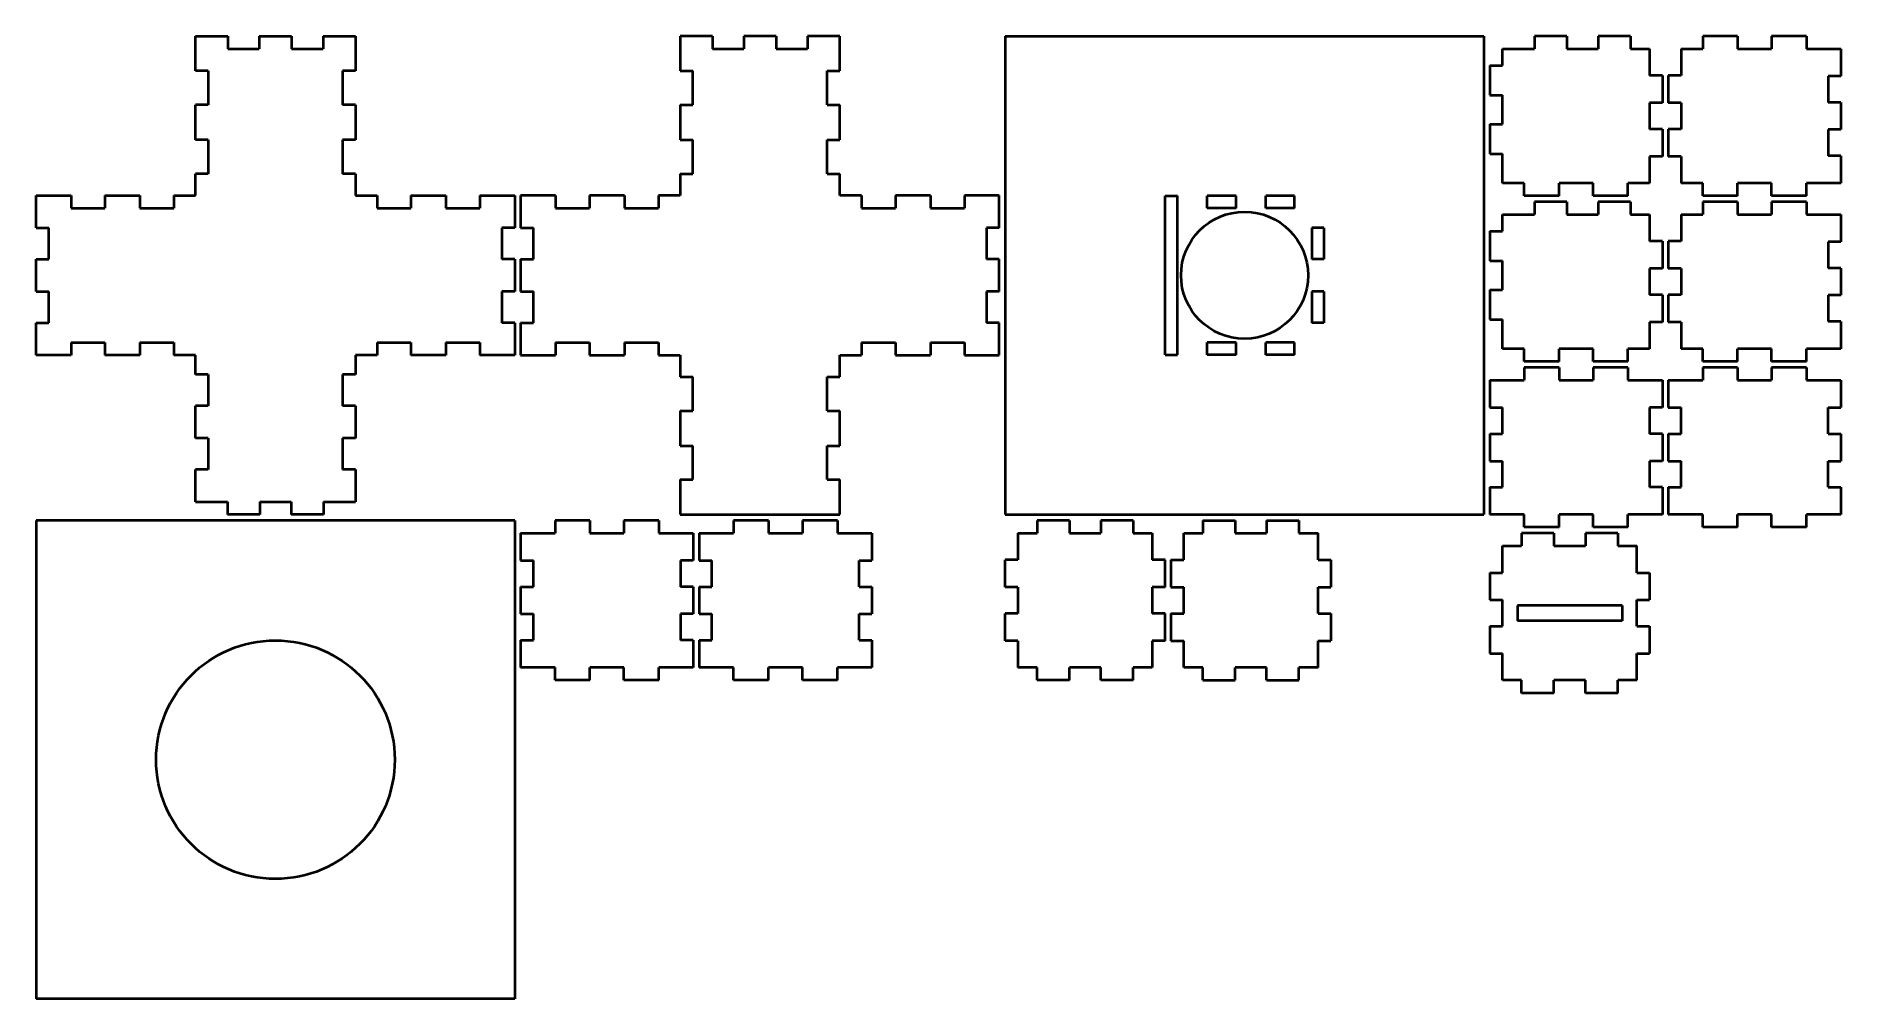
# Model space of a CAD drawing. Header units: millimetres. Extents: x 487 to 1053, y 287 to 589.
import ezdxf

# ---------------------------------------------------------------- set-up
doc = ezdxf.new("R2010")
doc.units = ezdxf.units.MM
doc.header["$LTSCALE"] = 12.7
doc.layers.add('Visible', color=7, linetype='Continuous', lineweight=40)

msp = doc.modelspace()

# ---------------------------------------------------------------- linework, layer by layer
at = {"layer": 'Visible'}
for p, q in [((537.07, 578.21), (537.07, 589.16)), ((537.07, 589.16), (547.22, 589.16)), ((547.22, 589.16), (547.22, 585.16)), ((557.07, 589.16), (557.07, 585.16)), ((557.07, 589.16), (567.22, 589.16)), ((567.22, 589.16), (567.22, 585.16)), ((577.07, 589.16), (577.07, 585.16)), ((577.07, 589.16), (587.22, 589.16)), ((587.22, 589.16), (587.22, 578.21)), ((699.22, 589.16), (689.07, 589.16)), ((689.07, 589.16), (689.07, 578.21)), ((699.22, 589.16), (699.22, 585.16)), ((719.22, 589.16), (709.07, 589.16)), ((709.07, 589.16), (709.07, 585.16)), ((719.22, 589.16), (719.22, 585.16)), ((729.07, 589.16), (729.07, 585.16)), ((739.22, 589.16), (729.07, 589.16)), ((739.22, 578.21), (739.22, 589.16)), ((791.07, 589.16), (941.22, 589.16)), ((791.07, 589.16), (791.07, 439.01)), ((941.22, 589.16), (941.22, 439.01)), ((957.07, 589.16), (957.07, 585.16)), ((967.22, 589.16), (957.07, 589.16)), ((967.22, 589.16), (967.22, 585.16)), ((977.07, 589.16), (977.07, 585.16)), ((987.22, 589.16), (977.07, 589.16)), ((987.22, 589.16), (987.22, 585.16)), ((1009.87, 589.16), (1009.87, 585.16)), ((1020.82, 589.16), (1009.87, 589.16)), ((1020.82, 589.16), (1020.82, 585.16)), ((1031.47, 589.16), (1031.47, 585.16)), ((1042.42, 589.16), (1031.47, 589.16)), ((1042.42, 589.16), (1042.42, 585.16)), ((547.22, 585.16), (557.07, 585.16)), ((567.22, 585.16), (577.07, 585.16)), ((699.22, 585.16), (709.07, 585.16)), ((719.22, 585.16), (729.07, 585.16)), ((947.07, 579.96), (947.07, 585.16)), ((947.07, 585.16), (957.07, 585.16)), ((967.22, 585.16), (977.07, 585.16)), ((987.22, 585.16), (993.22, 585.16)), ((993.22, 585.16), (993.22, 576.76)), ((1003.07, 585.16), (1003.07, 576.76)), ((1003.07, 585.16), (1009.87, 585.16)), ((1020.82, 585.16), (1031.47, 585.16)), ((1042.42, 585.16), (1053.22, 585.16)), ((1053.22, 585.16), (1053.22, 576.61)), ((541.07, 578.21), (537.07, 578.21)), ((541.07, 578.21), (541.07, 567.56)), ((587.22, 578.21), (583.22, 578.21)), ((583.22, 578.21), (583.22, 567.56)), ((689.07, 578.21), (693.07, 578.21)), ((693.07, 567.56), (693.07, 578.21)), ((735.22, 578.21), (739.22, 578.21)), ((735.22, 567.56), (735.22, 578.21)), ((943.07, 579.96), (943.07, 570.61)), ((943.07, 579.96), (947.07, 579.96)), ((997.22, 576.76), (993.22, 576.76)), ((997.22, 576.76), (997.22, 568.21)), ((999.07, 576.76), (999.07, 568.21)), ((1003.07, 576.76), (999.07, 576.76)), ((1053.22, 576.61), (1049.22, 576.61)), ((1049.22, 576.61), (1049.22, 568.36)), ((541.07, 567.56), (537.07, 567.56)), ((537.07, 556.61), (537.07, 567.56)), ((587.22, 567.56), (583.22, 567.56)), ((587.22, 567.56), (587.22, 556.61)), ((689.07, 567.56), (693.07, 567.56)), ((689.07, 567.56), (689.07, 556.61)), ((735.22, 567.56), (739.22, 567.56)), ((739.22, 556.61), (739.22, 567.56)), ((943.07, 570.61), (947.07, 570.61)), ((947.07, 561.56), (947.07, 570.61)), ((997.22, 568.21), (993.22, 568.21)), ((993.22, 568.21), (993.22, 559.96)), ((1003.07, 568.21), (999.07, 568.21)), ((1003.07, 568.21), (1003.07, 559.96)), ((1053.22, 568.36), (1049.22, 568.36)), ((1053.22, 568.36), (1053.22, 559.81)), ((943.07, 561.56), (943.07, 552.21)), ((943.07, 561.56), (947.07, 561.56)), ((541.07, 556.61), (537.07, 556.61)), ((541.07, 556.61), (541.07, 545.96)), ((587.22, 556.61), (583.22, 556.61)), ((583.22, 556.61), (583.22, 545.96)), ((689.07, 556.61), (693.07, 556.61)), ((693.07, 545.96), (693.07, 556.61)), ((735.22, 556.61), (739.22, 556.61)), ((735.22, 545.96), (735.22, 556.61)), ((997.22, 559.96), (993.22, 559.96)), ((997.22, 559.96), (997.22, 551.41)), ((999.07, 559.96), (999.07, 551.41)), ((1003.07, 559.96), (999.07, 559.96)), ((1049.22, 559.81), (1049.22, 551.56)), ((1053.22, 559.81), (1049.22, 559.81)), ((943.07, 552.21), (947.07, 552.21)), ((947.07, 543.01), (947.07, 552.21)), ((997.22, 551.41), (993.22, 551.41)), ((993.22, 551.41), (993.22, 543.01)), ((1003.07, 551.41), (999.07, 551.41)), ((1003.07, 551.41), (1003.07, 543.01)), ((1053.22, 551.56), (1049.22, 551.56)), ((1053.22, 551.56), (1053.22, 543.01)), ((537.07, 539.16), (537.07, 545.96)), ((541.07, 545.96), (537.07, 545.96)), ((587.22, 545.96), (583.22, 545.96)), ((587.22, 545.96), (587.22, 539.16)), ((689.07, 545.96), (693.07, 545.96)), ((689.07, 545.96), (689.07, 539.16)), ((735.22, 545.96), (739.22, 545.96)), ((739.22, 539.16), (739.22, 545.96)), ((487.07, 539.16), (498.02, 539.16)), ((487.07, 529.01), (487.07, 539.16)), ((498.02, 539.16), (498.02, 535.16)), ((508.67, 539.16), (508.67, 535.16)), ((508.67, 539.16), (519.62, 539.16)), ((519.62, 539.16), (519.62, 535.16)), ((530.27, 539.16), (530.27, 535.16)), ((530.27, 539.16), (537.07, 539.16)), ((587.22, 539.16), (594.02, 539.16)), ((594.02, 539.16), (594.02, 535.16)), ((604.67, 539.16), (604.67, 535.16)), ((604.67, 539.16), (615.62, 539.16)), ((615.62, 539.16), (615.62, 535.16)), ((626.27, 539.16), (637.22, 539.16)), ((626.27, 539.16), (626.27, 535.16)), ((637.22, 539.16), (637.22, 529.01)), ((639.07, 539.16), (639.07, 529.01)), ((650.02, 539.16), (639.07, 539.16)), ((650.02, 539.16), (650.02, 535.16)), ((660.67, 539.16), (660.67, 535.16)), ((671.62, 539.16), (660.67, 539.16)), ((671.62, 539.16), (671.62, 535.16)), ((682.27, 539.16), (682.27, 535.16)), ((689.07, 539.16), (682.27, 539.16)), ((746.02, 539.16), (739.22, 539.16)), ((746.02, 539.16), (746.02, 535.16)), ((756.67, 539.16), (756.67, 535.16)), ((767.62, 539.16), (756.67, 539.16)), ((767.62, 539.16), (767.62, 535.16)), ((789.22, 539.16), (778.27, 539.16)), ((778.27, 539.16), (778.27, 535.16)), ((789.22, 529.01), (789.22, 539.16)), ((841.22, 539.01), (845.07, 539.01)), ((841.22, 489.16), (841.22, 539.01)), ((845.07, 489.16), (845.07, 539.01)), ((854.42, 535.16), (854.42, 539.01)), ((863.47, 539.01), (854.42, 539.01)), ((863.47, 535.16), (863.47, 539.01)), ((872.82, 535.16), (872.82, 539.01)), ((881.87, 539.01), (872.82, 539.01)), ((881.87, 535.16), (881.87, 539.01)), ((953.87, 543.01), (947.07, 543.01)), ((953.87, 539.01), (953.87, 543.01)), ((964.82, 539.01), (953.87, 539.01)), ((975.47, 543.01), (964.82, 543.01)), ((964.82, 539.01), (964.82, 543.01)), ((975.47, 539.01), (975.47, 543.01)), ((986.42, 539.01), (975.47, 539.01)), ((993.22, 543.01), (986.42, 543.01)), ((986.42, 539.01), (986.42, 543.01)), ((1009.87, 543.01), (1003.07, 543.01)), ((1009.87, 539.01), (1009.87, 543.01)), ((1020.82, 539.01), (1009.87, 539.01)), ((1031.47, 543.01), (1020.82, 543.01)), ((1020.82, 539.01), (1020.82, 543.01)), ((1031.47, 539.01), (1031.47, 543.01)), ((1042.42, 539.01), (1031.47, 539.01)), ((1042.42, 539.01), (1042.42, 543.01)), ((1053.22, 543.01), (1042.42, 543.01)), ((498.02, 535.16), (508.67, 535.16)), ((519.62, 535.16), (530.27, 535.16)), ((594.02, 535.16), (604.67, 535.16)), ((615.62, 535.16), (626.27, 535.16)), ((650.02, 535.16), (660.67, 535.16)), ((671.62, 535.16), (682.27, 535.16)), ((746.02, 535.16), (756.67, 535.16)), ((767.62, 535.16), (778.27, 535.16)), ((863.47, 535.16), (854.42, 535.16)), ((881.87, 535.16), (872.82, 535.16)), ((947.07, 527.96), (947.07, 533.16)), ((947.07, 533.16), (957.07, 533.16)), ((957.07, 537.16), (957.07, 533.16)), ((967.22, 537.16), (957.07, 537.16)), ((967.22, 537.16), (967.22, 533.16)), ((967.22, 533.16), (977.07, 533.16)), ((977.07, 537.16), (977.07, 533.16)), ((987.22, 537.16), (977.07, 537.16)), ((987.22, 537.16), (987.22, 533.16)), ((987.22, 533.16), (993.22, 533.16)), ((993.22, 533.16), (993.22, 524.76)), ((1003.07, 533.16), (1003.07, 524.76)), ((1003.07, 533.16), (1009.87, 533.16)), ((1009.87, 537.16), (1009.87, 533.16)), ((1020.82, 537.16), (1009.87, 537.16)), ((1020.82, 537.16), (1020.82, 533.16)), ((1020.82, 533.16), (1031.47, 533.16)), ((1031.47, 537.16), (1031.47, 533.16)), ((1042.42, 537.16), (1031.47, 537.16)), ((1042.42, 537.16), (1042.42, 533.16)), ((1042.42, 533.16), (1053.22, 533.16)), ((1053.22, 533.16), (1053.22, 524.61)), ((487.07, 529.01), (491.07, 529.01)), ((491.07, 519.16), (491.07, 529.01)), ((633.22, 529.01), (633.22, 519.16)), ((637.22, 529.01), (633.22, 529.01)), ((639.07, 529.01), (643.07, 529.01)), ((643.07, 519.16), (643.07, 529.01)), ((789.22, 529.01), (785.22, 529.01)), ((785.22, 529.01), (785.22, 519.16)), ((891.07, 529.01), (887.22, 529.01)), ((887.22, 529.01), (887.22, 519.16)), ((891.07, 529.01), (891.07, 519.16)), ((943.07, 527.96), (943.07, 518.61)), ((943.07, 527.96), (947.07, 527.96)), ((997.22, 524.76), (993.22, 524.76)), ((997.22, 524.76), (997.22, 516.21)), ((1003.07, 524.76), (999.07, 524.76)), ((999.07, 524.76), (999.07, 516.21)), ((1053.22, 524.61), (1049.22, 524.61)), ((1049.22, 524.61), (1049.22, 516.36)), ((487.07, 519.16), (491.07, 519.16)), ((487.07, 509.01), (487.07, 519.16)), ((637.22, 519.16), (633.22, 519.16)), ((637.22, 519.16), (637.22, 509.01)), ((639.07, 519.16), (639.07, 509.01)), ((639.07, 519.16), (643.07, 519.16)), ((789.22, 519.16), (785.22, 519.16)), ((789.22, 509.01), (789.22, 519.16)), ((891.07, 519.16), (887.22, 519.16)), ((943.07, 518.61), (947.07, 518.61)), ((947.07, 509.56), (947.07, 518.61)), ((997.22, 516.21), (993.22, 516.21)), ((993.22, 516.21), (993.22, 507.96)), ((1003.07, 516.21), (999.07, 516.21)), ((1003.07, 516.21), (1003.07, 507.96)), ((1053.22, 516.36), (1049.22, 516.36)), ((1053.22, 516.36), (1053.22, 507.81)), ((943.07, 509.56), (943.07, 500.21)), ((943.07, 509.56), (947.07, 509.56)), ((487.07, 509.01), (491.07, 509.01)), ((491.07, 499.16), (491.07, 509.01)), ((633.22, 509.01), (633.22, 499.16)), ((637.22, 509.01), (633.22, 509.01)), ((639.07, 509.01), (643.07, 509.01)), ((643.07, 499.16), (643.07, 509.01)), ((789.22, 509.01), (785.22, 509.01)), ((785.22, 509.01), (785.22, 499.16)), ((891.07, 509.01), (887.22, 509.01)), ((887.22, 509.01), (887.22, 499.16)), ((891.07, 509.01), (891.07, 499.16)), ((997.22, 507.96), (993.22, 507.96)), ((997.22, 507.96), (997.22, 499.41)), ((1003.07, 507.96), (999.07, 507.96)), ((999.07, 507.96), (999.07, 499.41)), ((1049.22, 507.81), (1049.22, 499.56)), ((1053.22, 507.81), (1049.22, 507.81)), ((487.07, 489.01), (487.07, 499.16)), ((487.07, 499.16), (491.07, 499.16)), ((637.22, 499.16), (633.22, 499.16)), ((637.22, 499.16), (637.22, 489.01)), ((639.07, 499.16), (643.07, 499.16)), ((639.07, 499.16), (639.07, 489.01)), ((789.22, 499.16), (785.22, 499.16)), ((789.22, 489.01), (789.22, 499.16)), ((891.07, 499.16), (887.22, 499.16)), ((943.07, 500.21), (947.07, 500.21)), ((947.07, 491.01), (947.07, 500.21)), ((997.22, 499.41), (993.22, 499.41)), ((993.22, 499.41), (993.22, 491.01)), ((1003.07, 499.41), (999.07, 499.41)), ((1003.07, 499.41), (1003.07, 491.01)), ((1053.22, 499.56), (1049.22, 499.56)), ((1053.22, 499.56), (1053.22, 491.01)), ((498.02, 493.01), (498.02, 489.01)), ((498.02, 493.01), (508.67, 493.01)), ((508.67, 493.01), (508.67, 489.01)), ((519.62, 493.01), (530.27, 493.01)), ((519.62, 493.01), (519.62, 489.01)), ((530.27, 493.01), (530.27, 489.01)), ((594.02, 493.01), (604.67, 493.01)), ((594.02, 493.01), (594.02, 489.01)), ((604.67, 493.01), (604.67, 489.01)), ((615.62, 493.01), (626.27, 493.01)), ((615.62, 493.01), (615.62, 489.01)), ((626.27, 493.01), (626.27, 489.01)), ((650.02, 493.01), (660.67, 493.01)), ((650.02, 493.01), (650.02, 489.01)), ((660.67, 493.01), (660.67, 489.01)), ((671.62, 493.01), (682.27, 493.01)), ((671.62, 493.01), (671.62, 489.01)), ((682.27, 493.01), (682.27, 489.01)), ((746.02, 493.01), (756.67, 493.01)), ((746.02, 493.01), (746.02, 489.01)), ((756.67, 493.01), (756.67, 489.01)), ((767.62, 493.01), (778.27, 493.01)), ((767.62, 493.01), (767.62, 489.01)), ((778.27, 493.01), (778.27, 489.01)), ((854.42, 489.16), (854.42, 493.01)), ((863.47, 493.01), (854.42, 493.01)), ((863.47, 489.16), (863.47, 493.01)), ((872.82, 489.16), (872.82, 493.01)), ((881.87, 493.01), (872.82, 493.01)), ((881.87, 489.16), (881.87, 493.01)), ((498.02, 489.01), (487.07, 489.01)), ((519.62, 489.01), (508.67, 489.01)), ((537.07, 489.01), (530.27, 489.01)), ((537.07, 483.01), (537.07, 489.01)), ((587.22, 489.01), (587.22, 483.01)), ((594.02, 489.01), (587.22, 489.01)), ((615.62, 489.01), (604.67, 489.01)), ((637.22, 489.01), (626.27, 489.01)), ((639.07, 489.01), (650.02, 489.01)), ((660.67, 489.01), (671.62, 489.01)), ((682.27, 489.01), (689.07, 489.01)), ((689.07, 489.01), (689.07, 482.21)), ((739.22, 489.01), (746.02, 489.01)), ((739.22, 482.21), (739.22, 489.01)), ((756.67, 489.01), (767.62, 489.01)), ((778.27, 489.01), (789.22, 489.01)), ((841.22, 489.16), (845.07, 489.16)), ((863.47, 489.16), (854.42, 489.16)), ((881.87, 489.16), (872.82, 489.16)), ((953.87, 491.01), (947.07, 491.01)), ((953.87, 487.01), (953.87, 491.01)), ((964.82, 487.01), (953.87, 487.01)), ((975.47, 491.01), (964.82, 491.01)), ((964.82, 487.01), (964.82, 491.01)), ((975.47, 487.01), (975.47, 491.01)), ((986.42, 487.01), (975.47, 487.01)), ((993.22, 491.01), (986.42, 491.01)), ((986.42, 487.01), (986.42, 491.01)), ((1009.87, 491.01), (1003.07, 491.01)), ((1009.87, 487.01), (1009.87, 491.01)), ((1020.82, 487.01), (1009.87, 487.01)), ((1031.47, 491.01), (1020.82, 491.01)), ((1020.82, 487.01), (1020.82, 491.01)), ((1031.47, 487.01), (1031.47, 491.01)), ((1042.42, 487.01), (1031.47, 487.01)), ((1053.22, 491.01), (1042.42, 491.01)), ((1042.42, 487.01), (1042.42, 491.01)), ((541.07, 483.01), (537.07, 483.01)), ((541.07, 483.01), (541.07, 473.16)), ((587.22, 483.01), (583.22, 483.01)), ((583.22, 483.01), (583.22, 473.16)), ((689.07, 482.21), (693.07, 482.21)), ((693.07, 471.56), (693.07, 482.21)), ((735.22, 482.21), (739.22, 482.21)), ((735.22, 471.56), (735.22, 482.21)), ((953.87, 485.16), (953.87, 481.16)), ((964.82, 485.16), (953.87, 485.16)), ((964.82, 485.16), (964.82, 481.16)), ((986.42, 485.16), (975.47, 485.16)), ((975.47, 485.16), (975.47, 481.16)), ((986.42, 485.16), (986.42, 481.16)), ((1009.87, 485.16), (1009.87, 481.16)), ((1020.82, 485.16), (1009.87, 485.16)), ((1020.82, 485.16), (1020.82, 481.16)), ((1031.47, 485.16), (1031.47, 481.16)), ((1042.42, 485.16), (1031.47, 485.16)), ((1042.42, 485.16), (1042.42, 481.16)), ((943.07, 481.16), (943.07, 472.61)), ((943.07, 481.16), (953.87, 481.16)), ((964.82, 481.16), (975.47, 481.16)), ((986.42, 481.16), (997.22, 481.16)), ((997.22, 481.16), (997.22, 472.61)), ((999.07, 481.16), (999.07, 472.61)), ((999.07, 481.16), (1009.87, 481.16)), ((1020.82, 481.16), (1031.47, 481.16)), ((1042.42, 481.16), (1053.22, 481.16)), ((1053.22, 481.16), (1053.22, 472.61)), ((541.07, 473.16), (537.07, 473.16)), ((537.07, 463.01), (537.07, 473.16)), ((587.22, 473.16), (583.22, 473.16)), ((587.22, 473.16), (587.22, 463.01)), ((689.07, 471.56), (693.07, 471.56)), ((689.07, 471.56), (689.07, 460.61)), ((735.22, 471.56), (739.22, 471.56)), ((739.22, 460.61), (739.22, 471.56)), ((943.07, 472.61), (947.07, 472.61)), ((947.07, 464.36), (947.07, 472.61)), ((997.22, 472.61), (993.22, 472.61)), ((993.22, 472.61), (993.22, 464.36)), ((999.07, 472.61), (1003.07, 472.61)), ((1003.07, 464.36), (1003.07, 472.61)), ((1049.22, 472.61), (1053.22, 472.61)), ((1049.22, 464.36), (1049.22, 472.61)), ((943.07, 464.36), (943.07, 455.81)), ((943.07, 464.36), (947.07, 464.36)), ((997.22, 464.36), (993.22, 464.36)), ((997.22, 464.36), (997.22, 455.81)), ((999.07, 464.36), (999.07, 455.81)), ((999.07, 464.36), (1003.07, 464.36)), ((1049.22, 464.36), (1053.22, 464.36)), ((1053.22, 464.36), (1053.22, 455.81)), ((541.07, 463.01), (537.07, 463.01)), ((541.07, 463.01), (541.07, 453.16)), ((583.22, 463.01), (583.22, 453.16)), ((587.22, 463.01), (583.22, 463.01)), ((689.07, 460.61), (693.07, 460.61)), ((693.07, 449.96), (693.07, 460.61)), ((735.22, 460.61), (739.22, 460.61)), ((735.22, 449.96), (735.22, 460.61)), ((537.07, 443.01), (537.07, 453.16)), ((541.07, 453.16), (537.07, 453.16)), ((587.22, 453.16), (583.22, 453.16)), ((587.22, 453.16), (587.22, 443.01)), ((943.07, 455.81), (947.07, 455.81)), ((947.07, 447.56), (947.07, 455.81)), ((993.22, 455.81), (993.22, 447.56)), ((997.22, 455.81), (993.22, 455.81)), ((999.07, 455.81), (1003.07, 455.81)), ((1003.07, 447.56), (1003.07, 455.81)), ((1049.22, 455.81), (1053.22, 455.81)), ((1049.22, 447.56), (1049.22, 455.81)), ((689.07, 449.96), (693.07, 449.96)), ((689.07, 449.96), (689.07, 439.01)), ((735.22, 449.96), (739.22, 449.96)), ((739.22, 439.01), (739.22, 449.96)), ((943.07, 447.56), (943.07, 439.01)), ((943.07, 447.56), (947.07, 447.56)), ((997.22, 447.56), (993.22, 447.56)), ((997.22, 447.56), (997.22, 439.01)), ((999.07, 447.56), (999.07, 439.01)), ((999.07, 447.56), (1003.07, 447.56)), ((1049.22, 447.56), (1053.22, 447.56)), ((1053.22, 447.56), (1053.22, 439.01)), ((537.07, 443.01), (547.07, 443.01)), ((547.07, 443.01), (547.07, 439.01)), ((557.22, 443.01), (567.07, 443.01)), ((557.22, 443.01), (557.22, 439.01)), ((567.07, 443.01), (567.07, 439.01)), ((577.22, 443.01), (587.22, 443.01)), ((577.22, 443.01), (577.22, 439.01)), ((487.07, 437.16), (487.07, 287.01)), ((637.22, 437.16), (487.07, 437.16)), ((557.22, 439.01), (547.07, 439.01)), ((577.22, 439.01), (567.07, 439.01)), ((637.22, 437.16), (637.22, 287.01)), ((649.87, 437.16), (649.87, 433.16)), ((660.82, 437.16), (649.87, 437.16)), ((660.82, 437.16), (660.82, 433.16)), ((671.47, 437.16), (671.47, 433.16)), ((682.42, 437.16), (671.47, 437.16)), ((682.42, 437.16), (682.42, 433.16)), ((689.07, 439.01), (739.22, 439.01)), ((705.87, 437.16), (705.87, 433.16)), ((716.82, 437.16), (705.87, 437.16)), ((716.82, 437.16), (716.82, 433.16)), ((727.47, 437.16), (727.47, 433.16)), ((738.42, 437.16), (727.47, 437.16)), ((738.42, 437.16), (738.42, 433.16)), ((791.07, 439.01), (941.22, 439.01)), ((811.22, 437.16), (801.07, 437.16)), ((801.07, 437.16), (801.07, 433.16)), ((811.22, 437.16), (811.22, 433.16)), ((831.22, 437.16), (821.07, 437.16)), ((821.07, 437.16), (821.07, 433.16)), ((831.22, 437.16), (831.22, 433.16)), ((853.07, 437.16), (853.07, 433.16)), ((853.07, 437.16), (863.22, 437.16)), ((863.22, 437.16), (863.22, 433.16)), ((873.07, 437.16), (873.07, 433.16)), ((873.07, 437.16), (883.22, 437.16)), ((883.22, 437.16), (883.22, 433.16)), ((953.87, 439.01), (943.07, 439.01)), ((953.87, 435.01), (953.87, 439.01)), ((975.47, 439.01), (964.82, 439.01)), ((964.82, 435.01), (964.82, 439.01)), ((975.47, 435.01), (975.47, 439.01)), ((997.22, 439.01), (986.42, 439.01)), ((986.42, 435.01), (986.42, 439.01)), ((1009.87, 439.01), (999.07, 439.01)), ((1009.87, 435.01), (1009.87, 439.01)), ((1031.47, 439.01), (1020.82, 439.01)), ((1020.82, 435.01), (1020.82, 439.01)), ((1031.47, 435.01), (1031.47, 439.01)), ((1053.22, 439.01), (1042.42, 439.01)), ((1042.42, 435.01), (1042.42, 439.01)), ((639.07, 433.16), (639.07, 424.61)), ((639.07, 433.16), (649.87, 433.16)), ((660.82, 433.16), (671.47, 433.16)), ((682.42, 433.16), (693.22, 433.16)), ((693.22, 433.16), (693.22, 424.61)), ((695.07, 433.16), (695.07, 424.61)), ((695.07, 433.16), (705.87, 433.16)), ((716.82, 433.16), (727.47, 433.16)), ((738.42, 433.16), (749.22, 433.16)), ((749.22, 433.16), (749.22, 424.61)), ((795.07, 433.16), (801.07, 433.16)), ((795.07, 433.16), (795.07, 424.76)), ((811.22, 433.16), (821.07, 433.16)), ((831.22, 433.16), (837.22, 433.16)), ((837.22, 433.16), (837.22, 424.76)), ((847.07, 424.76), (847.07, 433.16)), ((847.07, 433.16), (853.07, 433.16)), ((863.22, 433.16), (873.07, 433.16)), ((883.22, 433.16), (889.22, 433.16)), ((889.22, 424.76), (889.22, 433.16)), ((953.07, 433.16), (953.07, 429.16)), ((963.22, 433.16), (953.07, 433.16)), ((964.82, 435.01), (953.87, 435.01)), ((963.22, 433.16), (963.22, 429.16)), ((973.07, 433.16), (973.07, 429.16)), ((983.22, 433.16), (973.07, 433.16)), ((986.42, 435.01), (975.47, 435.01)), ((983.22, 433.16), (983.22, 429.16)), ((1020.82, 435.01), (1009.87, 435.01)), ((1042.42, 435.01), (1031.47, 435.01)), ((791.07, 416.21), (791.07, 424.76)), ((795.07, 424.76), (791.07, 424.76)), ((841.22, 424.76), (837.22, 424.76)), ((841.22, 416.21), (841.22, 424.76)), ((843.07, 424.76), (843.07, 416.21)), ((843.07, 424.76), (847.07, 424.76)), ((889.22, 424.76), (893.22, 424.76)), ((893.22, 424.76), (893.22, 416.21)), ((947.07, 429.16), (953.07, 429.16)), ((947.07, 420.76), (947.07, 429.16)), ((963.22, 429.16), (973.07, 429.16)), ((983.22, 429.16), (989.22, 429.16)), ((989.22, 420.76), (989.22, 429.16)), ((639.07, 424.61), (643.07, 424.61)), ((643.07, 416.36), (643.07, 424.61)), ((693.22, 424.61), (689.22, 424.61)), ((689.22, 424.61), (689.22, 416.36)), ((695.07, 424.61), (699.07, 424.61)), ((699.07, 416.36), (699.07, 424.61)), ((745.22, 424.61), (749.22, 424.61)), ((745.22, 416.36), (745.22, 424.61)), ((943.07, 420.76), (943.07, 412.21)), ((943.07, 420.76), (947.07, 420.76)), ((989.22, 420.76), (993.22, 420.76)), ((993.22, 420.76), (993.22, 412.21)), ((639.07, 416.36), (639.07, 407.81)), ((639.07, 416.36), (643.07, 416.36)), ((693.22, 416.36), (689.22, 416.36)), ((693.22, 416.36), (693.22, 407.81)), ((695.07, 416.36), (695.07, 407.81)), ((695.07, 416.36), (699.07, 416.36)), ((745.22, 416.36), (749.22, 416.36)), ((749.22, 416.36), (749.22, 407.81)), ((795.07, 416.21), (791.07, 416.21)), ((795.07, 416.21), (795.07, 407.96)), ((841.22, 416.21), (837.22, 416.21)), ((837.22, 416.21), (837.22, 407.96)), ((843.07, 416.21), (847.07, 416.21)), ((847.07, 407.96), (847.07, 416.21)), ((889.22, 416.21), (893.22, 416.21)), ((889.22, 407.96), (889.22, 416.21)), ((639.07, 407.81), (643.07, 407.81)), ((643.07, 399.56), (643.07, 407.81)), ((689.22, 407.81), (689.22, 399.56)), ((693.22, 407.81), (689.22, 407.81)), ((695.07, 407.81), (699.07, 407.81)), ((699.07, 399.56), (699.07, 407.81)), ((745.22, 407.81), (749.22, 407.81)), ((745.22, 399.56), (745.22, 407.81)), ((791.07, 399.41), (791.07, 407.96)), ((795.07, 407.96), (791.07, 407.96)), ((841.22, 407.96), (837.22, 407.96)), ((841.22, 399.41), (841.22, 407.96)), ((843.07, 407.96), (843.07, 399.41)), ((843.07, 407.96), (847.07, 407.96)), ((889.22, 407.96), (893.22, 407.96)), ((893.22, 407.96), (893.22, 399.41)), ((943.07, 412.21), (947.07, 412.21)), ((947.07, 403.96), (947.07, 412.21)), ((984.57, 410.51), (951.72, 410.51)), ((951.72, 410.51), (951.72, 405.66)), ((984.57, 410.51), (984.57, 405.66)), ((989.22, 403.96), (989.22, 412.21)), ((989.22, 412.21), (993.22, 412.21)), ((943.07, 403.96), (943.07, 395.41)), ((943.07, 403.96), (947.07, 403.96)), ((984.57, 405.66), (951.72, 405.66)), ((989.22, 403.96), (993.22, 403.96)), ((993.22, 403.96), (993.22, 395.41)), ((639.07, 399.56), (639.07, 391.01)), ((639.07, 399.56), (643.07, 399.56)), ((693.22, 399.56), (689.22, 399.56)), ((693.22, 399.56), (693.22, 391.01)), ((695.07, 399.56), (695.07, 391.01)), ((695.07, 399.56), (699.07, 399.56)), ((745.22, 399.56), (749.22, 399.56)), ((749.22, 399.56), (749.22, 391.01)), ((795.07, 399.41), (791.07, 399.41)), ((795.07, 399.41), (795.07, 391.01)), ((841.22, 399.41), (837.22, 399.41)), ((837.22, 399.41), (837.22, 391.01)), ((843.07, 399.41), (847.07, 399.41)), ((847.07, 391.01), (847.07, 399.41)), ((889.22, 399.41), (893.22, 399.41)), ((889.22, 391.01), (889.22, 399.41)), ((649.87, 391.01), (639.07, 391.01)), ((649.87, 387.01), (649.87, 391.01)), ((671.47, 391.01), (660.82, 391.01)), ((660.82, 387.01), (660.82, 391.01)), ((671.47, 387.01), (671.47, 391.01)), ((693.22, 391.01), (682.42, 391.01)), ((682.42, 387.01), (682.42, 391.01)), ((705.87, 391.01), (695.07, 391.01)), ((705.87, 387.01), (705.87, 391.01)), ((727.47, 391.01), (716.82, 391.01)), ((716.82, 387.01), (716.82, 391.01)), ((727.47, 387.01), (727.47, 391.01)), ((749.22, 391.01), (738.42, 391.01)), ((738.42, 387.01), (738.42, 391.01)), ((801.07, 391.01), (795.07, 391.01)), ((801.07, 387.01), (801.07, 391.01)), ((821.07, 391.01), (811.22, 391.01)), ((811.22, 387.01), (811.22, 391.01)), ((821.07, 387.01), (821.07, 391.01)), ((837.22, 391.01), (831.22, 391.01)), ((831.22, 387.01), (831.22, 391.01)), ((853.07, 391.01), (847.07, 391.01)), ((853.07, 387.01), (853.07, 391.01)), ((873.07, 391.01), (863.22, 391.01)), ((863.22, 387.01), (863.22, 391.01)), ((873.07, 387.01), (873.07, 391.01)), ((883.22, 387.01), (883.22, 391.01)), ((889.22, 391.01), (883.22, 391.01)), ((943.07, 395.41), (947.07, 395.41)), ((947.07, 387.01), (947.07, 395.41)), ((989.22, 387.01), (989.22, 395.41)), ((989.22, 395.41), (993.22, 395.41)), ((660.82, 387.01), (649.87, 387.01)), ((682.42, 387.01), (671.47, 387.01)), ((716.82, 387.01), (705.87, 387.01)), ((738.42, 387.01), (727.47, 387.01)), ((811.22, 387.01), (801.07, 387.01)), ((831.22, 387.01), (821.07, 387.01)), ((853.07, 387.01), (863.22, 387.01)), ((873.07, 387.01), (883.22, 387.01)), ((953.07, 387.01), (947.07, 387.01)), ((953.07, 383.01), (953.07, 387.01)), ((973.07, 387.01), (963.22, 387.01)), ((963.22, 383.01), (963.22, 387.01)), ((973.07, 383.01), (973.07, 387.01)), ((983.22, 383.01), (983.22, 387.01)), ((989.22, 387.01), (983.22, 387.01)), ((963.22, 383.01), (953.07, 383.01)), ((983.22, 383.01), (973.07, 383.01)), ((637.22, 287.01), (487.07, 287.01))]:
    msp.add_line(p, q, dxfattribs=at)
for centre, radius in [((866.15, 514.09), 19.93), ((562.15, 362.09), 37.42)]:
    msp.add_circle(centre, radius, dxfattribs=at)

doc.saveas('drawing.dxf')
